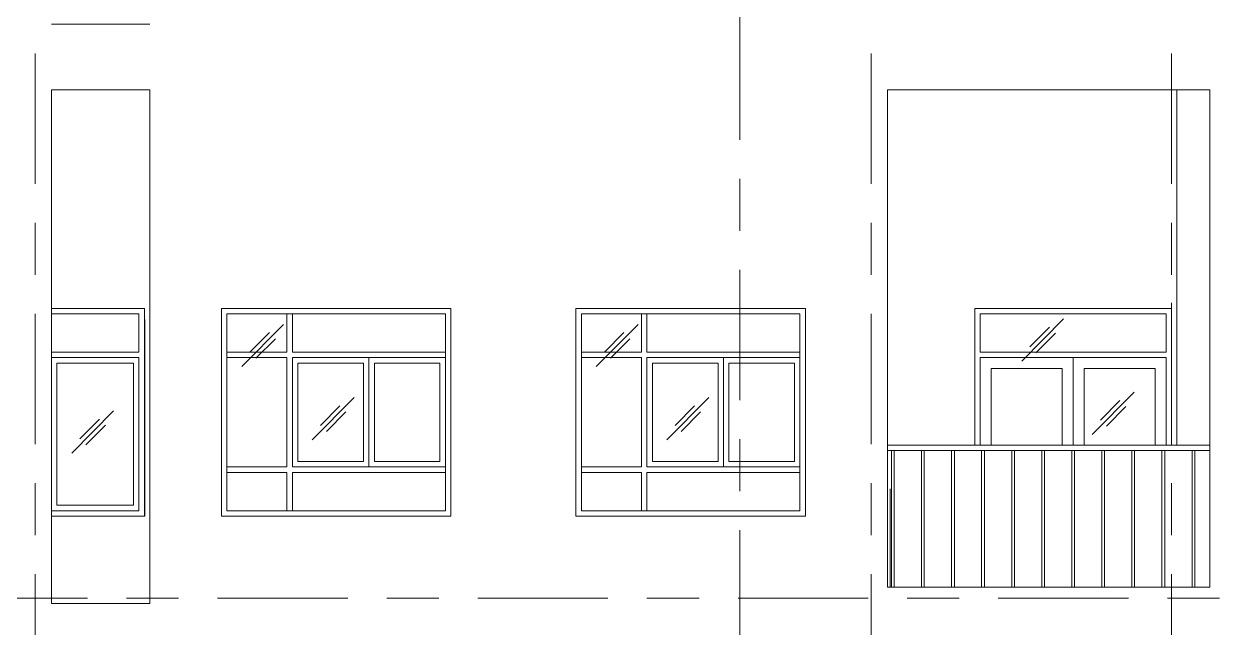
# Model space of a CAD drawing. Header units: millimetres. Extents: x -2100 to 124761, y -10432 to 93550.
# Drawn here: x 11350 to 22375, y 81028 to 86550 of the extents above; entities that cross this region are included whole.
import ezdxf
from ezdxf.xclip import XClip

# ---------------------------------------------------------------- set-up
doc = ezdxf.new("R2010")
doc.units = ezdxf.units.MM
doc.header["$XCLIPFRAME"] = 0
doc.linetypes.add('Centre', pattern=[31.749999999999996, 6.349999999999999, -4.7625, 15.875, -4.7625])
for name, color, linetype, lineweight in [('CUA', 31, 'Continuous', 9), ('KINH', 152, 'Continuous', 5), ('NET THAY 1', 41, 'Continuous', 5), ('NET THAY 2', 55, 'Continuous', 5), ('NET-THAY', 2, 'Continuous', 9), ('TRUC', 225, 'Continuous', 5)]:
    doc.layers.add(name, color=color, linetype=linetype, lineweight=lineweight)

# ---------------------------------------------------------------- blocks, each defined once
blk = doc.blocks.new('X-PHONG NGU 2 - X-PHONG NGU 2_Recovery_-1759957-MẶT ĐỨNG TRỤC A-Q')
at = {"layer": 'CUA'}
for p, q in [((3653.386837741483, 84100.0000000003), (3653.386837741483, 82200.0000000003)), ((5753.386837741482, 84100.0000000003), (3653.386837741483, 84100.0000000003)), ((3703.386837741483, 84050.00000000029), (5703.386837741483, 84050.00000000029)), ((3703.386837741483, 82250.00000000029), (3703.386837741483, 84050.00000000029)), ((4303.386837741483, 84050.00000000029), (4253.386837741482, 84050.00000000029)), ((4253.386837741482, 84050.00000000029), (4253.386837741482, 83700.0000000003)), ((4303.386837741483, 83700.0000000003), (4303.386837741483, 84050.00000000029)), ((5703.386837741483, 84050.00000000029), (5703.386837741483, 82250.00000000029)), ((5753.386837741482, 82200.0000000003), (5753.386837741482, 84100.0000000003)), ((4253.386837741483, 83700.0000000003), (3703.386837741483, 83700.0000000003)), ((3703.386837741483, 83700.0000000003), (3703.386837741483, 83650.0000000003)), ((5703.386837741465, 83700.0000000003), (4303.386837741483, 83700.0000000003)), ((5703.386837741465, 83650.0000000003), (5703.386837741465, 83700.0000000003)), ((3703.386837741483, 83650.0000000003), (4253.386837741483, 83650.0000000003)), ((4253.386837741482, 83650.0000000003), (4253.386837741482, 82650.0000000003)), ((5003.386837741471, 83650.0000000003), (4303.386837741481, 83650.0000000003)), ((4303.386837741481, 83650.0000000003), (4303.386837741481, 82650.0000000003)), ((4303.386837741483, 82650.0000000003), (4303.386837741483, 83650.0000000003)), ((4303.386837741483, 83650.0000000003), (5703.386837741465, 83650.0000000003)), ((4353.386837741481, 82700.00000000029), (4353.386837741481, 83600.00000000029)), ((4353.386837741481, 83600.00000000029), (4953.38683774147, 83600.00000000029)), ((4953.38683774147, 83600.00000000029), (4953.38683774147, 82700.00000000029)), ((5003.386837741471, 82650.0000000003), (5003.386837741471, 83650.0000000003)), ((5053.386837741463, 83600.00000000029), (5653.386837741452, 83600.00000000029)), ((5053.386837741465, 82700.00000000029), (5053.386837741463, 83600.00000000029)), ((5653.386837741452, 83600.00000000029), (5653.386837741456, 82700.00000000029)), ((4953.38683774147, 82700.00000000029), (4353.386837741481, 82700.00000000029)), ((5653.386837741456, 82700.00000000029), (5053.386837741465, 82700.00000000029)), ((4253.386837741482, 82650.0000000003), (3703.386837741483, 82650.0000000003)), ((3703.386837741483, 82650.0000000003), (3703.386837741483, 82600.00000000029)), ((3703.386837741483, 82600.00000000029), (4253.386837741482, 82600.00000000029)), ((4253.386837741482, 82600.00000000029), (4253.386837741482, 82250.00000000029)), ((4303.386837741481, 82650.0000000003), (5003.386837741471, 82650.0000000003)), ((5703.386837741483, 82650.0000000003), (4303.386837741483, 82650.0000000003)), ((4303.386837741483, 82250.00000000029), (4303.386837741483, 82600.00000000029)), ((4303.386837741483, 82600.00000000029), (5703.386837741483, 82600.00000000029)), ((5703.386837741483, 82600.00000000029), (5703.386837741483, 82650.0000000003)), ((5703.386837741483, 82250.00000000029), (3703.386837741483, 82250.00000000029)), ((4253.386837741482, 82250.00000000029), (4303.386837741483, 82250.00000000029)), ((3653.386837741483, 82200.0000000003), (5753.386837741482, 82200.0000000003))]:
    blk.add_line(p, q, dxfattribs=at)
blk = doc.blocks.new('X-PHONG NGU 5 - X-PHONG NGU 900-1424748-MẶT ĐỨNG TRỤC A-Q')
at = {"layer": 'CUA'}
for p, q in [((12453.41561917484, 84000.00000000029), (11599.93651796295, 84000.00000000029)), ((11603.41561917484, 83950.00000000028), (11603.41561917484, 83600.00000000026)), ((11603.41561917484, 83950.00000000028), (12403.41561917484, 83950.00000000028)), ((11603.41561917485, 83600.00000000026), (11603.41561917484, 83950.00000000028)), ((12403.41561917484, 83600.00000000026), (12403.41561917484, 83950.00000000028)), ((12453.41561917486, 82100.0000000003), (12453.41561917484, 84000.00000000029)), ((11603.41561917486, 82150.00000000032), (11603.41561917485, 83550.00000000029)), ((11603.41561917485, 83550.00000000029), (12403.41561917484, 83550.00000000029)), ((11653.41561917485, 83500.00000000029), (11653.41561917487, 82200.00000000032)), ((11653.41561917485, 83500.00000000029), (12353.41561917484, 83500.00000000029)), ((12353.41561917486, 82200.00000000032), (12353.41561917484, 83500.00000000029)), ((12403.41561917484, 83550.00000000029), (12403.41561917486, 82150.00000000032)), ((12403.41561917486, 82150.00000000032), (11603.41561917486, 82150.00000000032)), ((11653.41561917487, 82200.00000000032), (12353.41561917486, 82200.00000000032)), ((11599.93651796297, 82100.0000000003), (12453.41561917486, 82100.0000000003))]:
    blk.add_line(p, q, dxfattribs=at)
blk.add_lwpolyline([(12403.41561917484, 83600.00000000026), (11603.41561917484, 83600.00000000026)], dxfattribs=at)
blk = doc.blocks.new('CUA LO GIA _LUA_ - CUA LO GIA 1800-V64-MẶT ĐỨNG TRỤC A-Q')
at = {"layer": 'CUA'}
for p, q in [((33949.93651796401, 87450.00000000036), (33949.93651796401, 88649.99999999927)), ((35699.93651796401, 88649.99999999927), (33999.93651796401, 88649.99999999927)), ((35749.93651796401, 88649.99999999927), (35749.93651796401, 87450.00000000036)), ((34849.93651796401, 88599.99999999929), (33999.93651796401, 88599.99999999929)), ((33999.93651796401, 87450.00000000036), (33999.93651796401, 88599.99999999929)), ((33999.93651796401, 88599.99999999929), (33999.93651796401, 87450.00000000036)), ((33999.93651796401, 88599.99999999929), (35699.93651796401, 88599.99999999929)), ((34849.93651796401, 88599.99999999929), (34849.93651796401, 87450.00000000036)), ((35699.93651796401, 87450.00000000036), (35699.93651796401, 88599.99999999929)), ((34099.93651796401, 88499.99999999927), (34099.93651796401, 87450.00000000036)), ((34099.93651796401, 88499.99999999927), (34749.93651796401, 88499.99999999927)), ((34749.93651796401, 87450.00000000036), (34749.93651796401, 88499.99999999927)), ((34949.93651796401, 88499.99999999927), (35599.93651796401, 88499.99999999927)), ((34949.93651796401, 88499.99999999927), (34949.93651796401, 87450.00000000036)), ((35599.93651796401, 87450.00000000036), (35599.93651796401, 88499.99999999927)), ((34521.89689725388, 87602.44499649668), (34328.71173199607, 87654.20880551718)), ((35177.97613867414, 87602.44499649668), (35371.16130393195, 87654.20880551718)), ((34181.89689725388, 87602.44499649668), (34287.65080350586, 87602.44499649668)), ((34312.65080350586, 87602.44499649668), (34521.89689725388, 87602.44499649668)), ((35387.65080350585, 87602.44499649668), (35177.97613867414, 87602.44499649668)), ((35517.97613867414, 87602.44499649668), (35412.65080350586, 87602.44499649668)), ((33949.93651796401, 86500.0000000003), (33949.93651796401, 87400.00000000036)), ((33999.93651796401, 86500.0000000003), (33999.93651796401, 87400.00000000036)), ((33999.93651796401, 87400.00000000036), (33999.93651796401, 86500.0000000003)), ((34099.93651796401, 87400.00000000036), (34099.93651796401, 86550.0000000003)), ((34749.93651796401, 86550.0000000003), (34749.93651796401, 87400.00000000036)), ((34949.93651796401, 87400.00000000036), (34949.93651796401, 86550.0000000003)), ((35599.93651796401, 86550.0000000003), (35599.93651796401, 87400.00000000036)), ((35699.93651796401, 86500.0000000003), (35699.93651796401, 87400.00000000036)), ((35749.93651796401, 87400.00000000036), (35749.93651796401, 86500.0000000003)), ((34099.93651796401, 86550.0000000003), (34287.65080350585, 86550.0000000003)), ((34312.65080350585, 86550.0000000003), (34562.65080350585, 86550.0000000003)), ((34587.65080350585, 86550.0000000003), (34749.93651796401, 86550.0000000003)), ((34949.93651796401, 86550.0000000003), (35112.65080350585, 86550.0000000003)), ((35137.65080350585, 86550.0000000003), (35387.65080350585, 86550.0000000003)), ((35412.65080350585, 86550.0000000003), (35599.93651796401, 86550.0000000003))]:
    blk.add_line(p, q, dxfattribs=at)
for points in [[(35749.93651796401, 88649.99999999927), (35749.93651796401, 89049.99999999929), (33949.93651796401, 89049.99999999929), (33949.93651796401, 88649.99999999927)], [(33999.93651796401, 88649.99999999927), (33999.93651796401, 88999.99999999929), (35699.93651796401, 88999.99999999929), (35699.93651796401, 88649.99999999927)]]:
    blk.add_lwpolyline(points, dxfattribs=at)
blk = doc.blocks.new('Railing - 25mm-1425477-MẶT ĐỨNG TRỤC A-Q')
at = {"layer": 'NET THAY 2'}
for p, q in [((30037.43651796353, 86700.00000000036), (30037.43651796353, 87950.00000000038)), ((30062.43651796354, 87950.00000000038), (30062.43651796354, 86700.00000000036))]:
    blk.add_line(p, q, dxfattribs=at)
blk = doc.blocks.new('Railing - 25mm-V61-MẶT ĐỨNG TRỤC A-Q')
at = {"layer": 'NET THAY 2'}
blk.add_line((30024.93453355518, 87600.00000000038), (30024.93453355518, 86700.00000000036), dxfattribs=at)

msp = doc.modelspace()

# ---------------------------------------------------------------- hatches: boundary and pattern name
at = {"layer": 'KINH'}
h = msp.add_hatch(dxfattribs=at)
h.set_pattern_fill('FP_11', color=256, angle=180, style=0, pattern_type=2)
h.set_pattern_definition([(225.204, (28361.71304164504, 95248.44499999958), (-0.002376607802851696, -2031.999482379696), [252.695, -2610.806]), (225.204, (28416.49604164504, 95193.26999999958), (-0.002376607802851696, -2031.999482379696), [252.695, -2610.806]), (225.204, (28491.82204164503, 95324.30999999959), (-0.002376607802851696, -2031.999482379696), [544.2669999999999, -2319.235]), (225.204, (29733.66504164504, 93887.00499999958), (-0.002376607802851696, -2031.999482379696), [252.695, -2610.806]), (225.204, (29788.44804164503, 93831.8299999996), (-0.002376607802851696, -2031.999482379696), [252.695, -2610.806]), (225.204, (29863.77504164504, 93962.86999999959), (-0.002376607802851696, -2031.999482379696), [544.2669999999999, -2319.235])])
h.paths.add_polyline_path([(13141.64063611465, 83949.99999999937), (13155.09095589244, 82049.99999999937), (15255.09095589244, 82049.99999999917), (15241.64063611465, 83949.99999999919)])
h = msp.add_hatch(dxfattribs=at)
h.set_pattern_fill('FP_11', color=256, angle=180, style=0, pattern_type=2)
h.set_pattern_definition([(225.204, (31606.55860371617, 95248.44499999958), (-0.002376607802851696, -2031.999482379696), [252.695, -2610.806]), (225.204, (31661.34160371617, 95193.26999999958), (-0.002376607802851696, -2031.999482379696), [252.695, -2610.806]), (225.204, (31736.66760371617, 95324.30999999959), (-0.002376607802851696, -2031.999482379696), [544.2669999999999, -2319.235]), (225.204, (32978.51060371617, 93887.00499999958), (-0.002376607802851696, -2031.999482379696), [252.695, -2610.806]), (225.204, (33033.29360371616, 93831.8299999996), (-0.002376607802851696, -2031.999482379696), [252.695, -2610.806]), (225.204, (33108.62060371617, 93962.86999999959), (-0.002376607802851696, -2031.999482379696), [544.2669999999999, -2319.235])])
h.paths.add_polyline_path([(16386.48619818578, 83949.99999999937), (16399.93651796357, 82049.99999999937), (18499.93651796357, 82049.99999999917), (18486.48619818578, 83949.99999999919)])
h = msp.add_hatch(dxfattribs=at)
h.set_pattern_fill('FP_11', color=256, angle=180, style=0, pattern_type=2)
h.set_pattern_definition([(225.204, (35499.91280733416, 95298.44500000063), (-0.002376607802851696, -2031.999482379696), [252.695, -2610.806]), (225.204, (35554.69580733415, 95243.27000000063), (-0.002376607802851696, -2031.999482379696), [252.695, -2610.806]), (225.204, (35630.02180733415, 95374.31000000064), (-0.002376607802851696, -2031.999482379696), [544.2669999999999, -2319.235]), (225.204, (36871.86480733415, 93937.00500000063), (-0.002376607802851696, -2031.999482379696), [252.695, -2610.806]), (225.204, (36926.64780733414, 93881.83000000064), (-0.002376607802851696, -2031.999482379696), [252.695, -2610.806]), (225.204, (37001.97480733415, 94012.87000000064), (-0.002376607802851696, -2031.999482379696), [544.2669999999999, -2319.235])])
h.paths.add_polyline_path([(20279.84040180377, 84000.00000000042), (20289.92814163712, 82700.00000000048), (22096.65330152601, 82700.00000000028), (22086.56556169267, 84000.00000000023)])
h = msp.add_hatch(dxfattribs=at)
h.set_pattern_fill('FP_11', color=256, angle=180, style=0, pattern_type=2)
h.set_pattern_definition([(225.204, (26806.55860371557, 94457.90985534359), (-0.002376607802851696, -2031.999482379696), [252.695, -2610.806]), (225.204, (26861.34160371557, 94402.73485534359), (-0.002376607802851696, -2031.999482379696), [252.695, -2610.806]), (225.204, (26936.66760371556, 94533.7748553436), (-0.002376607802851696, -2031.999482379696), [544.2669999999999, -2319.235]), (225.204, (28178.51060371556, 93096.46985534359), (-0.002376607802851696, -2031.999482379696), [252.695, -2610.806]), (225.204, (28233.29360371556, 93041.2948553436), (-0.002376607802851696, -2031.999482379696), [252.695, -2610.806]), (225.204, (28308.62060371556, 93172.3348553436), (-0.002376607802851696, -2031.999482379696), [544.2669999999999, -2319.235])])
h.paths.add_polyline_path([(11586.48619818518, 83309.46485534332), (11599.93651796297, 81509.46485534338), (12403.41561917485, 81509.46485534328), (12403.41561917484, 83309.46485534313)])

# ---------------------------------------------------------------- linework, layer by layer
at = {"layer": 'NET THAY 1'}
for p, q in [((22199.93651796353, 82700.00000000038), (19249.93651796382, 82700.00000000038)), ((19249.93651796382, 82650.00000000038), (22199.93651796353, 82650.00000000038))]:
    msp.add_line(p, q, dxfattribs=at)
at = {"layer": 'NET-THAY'}
for p, q in [((11599.93651796336, 86549.99999999923), (12499.93651796508, 86549.99999999923)), ((11599.93651796337, 81249.99999999921), (11599.93651796337, 85949.99999999814)), ((12499.93651796352, 81250.0000000003), (12499.93651796352, 85949.99999999923)), ((22199.93651796354, 85949.99999999923), (19249.93651796382, 85949.99999999923)), ((19249.93651796382, 85949.99999999923), (19249.93651796382, 81400.0000000003)), ((21899.93651796354, 82700.00000000038), (21899.93651796354, 85949.99999999923)), ((22199.93651796353, 85949.99999999923), (22199.93651796353, 81400.0000000003)), ((13155.09095589238, 82049.99999999927), (13155.09095589238, 83949.99999999927)), ((13155.09095589238, 83949.99999999927), (15255.09095589238, 83949.99999999927)), ((15255.09095589238, 83949.99999999927), (15255.09095589238, 82049.99999999927)), ((16399.93651796353, 82049.99999999927), (16399.93651796353, 83949.99999999927)), ((16399.93651796353, 83949.99999999927), (18499.93651796353, 83949.99999999927)), ((18499.93651796353, 83949.99999999927), (18499.93651796353, 82049.99999999927)), ((21849.93651796354, 84000.0000000003), (21849.93651796354, 82700.00000000038)), ((12453.41561917486, 83849.9999999993), (12453.41561917486, 82049.99999999929)), ((12453.41561917486, 82049.99999999929), (11599.93651796297, 82049.99999999929)), ((15255.09095589238, 82049.99999999927), (13155.09095589238, 82049.99999999927)), ((18499.93651796353, 82049.99999999927), (16399.93651796353, 82049.99999999927)), ((22199.93651796353, 81400.0000000003), (19249.93651796382, 81400.0000000003)), ((11599.93651796337, 81249.99999999921), (12499.93651796516, 81249.99999999921))]:
    msp.add_line(p, q, dxfattribs=at)
msp.add_lwpolyline([(12499.93651796352, 85949.99999999923), (11599.93651796297, 85949.99999999923)], dxfattribs=at)
at = {"layer": 'TRUC', "linetype": 'Centre', "ltscale": 75}
for p, q in [((11449.93651796182, -3849.293645384696), (11449.93651796182, 93540.40173060042)), ((17899.93651796273, -5827.823086672958), (17899.93651796273, 93540.40173060042)), ((19099.93651796267, -3849.293645384696), (19099.93651796267, 93540.40173060042)), ((21849.93651796219, -3849.293645384696), (21849.93651796219, 93540.40173060042)), ((-2000.063482037755, 81300.00000000146), (44599.93651796341, 81300.00000000112))]:
    msp.add_line(p, q, dxfattribs=at)

# ---------------------------------------------------------------- block references
for name, p in [('Railing - 25mm-1425477-MẶT ĐỨNG TRỤC A-Q', (-10749.99801559137, -5300)), ('Railing - 25mm-1425477-MẶT ĐỨNG TRỤC A-Q', (-10474.99801559137, -5300)), ('Railing - 25mm-1425477-MẶT ĐỨNG TRỤC A-Q', (-10199.99801559137, -5300)), ('Railing - 25mm-1425477-MẶT ĐỨNG TRỤC A-Q', (-9924.998015591367, -5300)), ('Railing - 25mm-1425477-MẶT ĐỨNG TRỤC A-Q', (-9649.998015591369, -5300)), ('Railing - 25mm-1425477-MẶT ĐỨNG TRỤC A-Q', (-9374.998015591365, -5300)), ('Railing - 25mm-1425477-MẶT ĐỨNG TRỤC A-Q', (-9099.998015591367, -5300)), ('Railing - 25mm-1425477-MẶT ĐỨNG TRỤC A-Q', (-8824.998015591365, -5300)), ('Railing - 25mm-1425477-MẶT ĐỨNG TRỤC A-Q', (-8549.998015591367, -5300)), ('Railing - 25mm-1425477-MẶT ĐỨNG TRỤC A-Q', (-8274.998015591365, -5300)), ('Railing - 25mm-1425477-MẶT ĐỨNG TRỤC A-Q', (-7999.998015591362, -5300)), ('Railing - 25mm-V61-MẶT ĐỨNG TRỤC A-Q', (-10749.99801559137, -5300))]:
    msp.add_blockref(name, p)
at = {"layer": 'CUA'}
for name, p in [('X-PHONG NGU 5 - X-PHONG NGU 900-1424748-MẶT ĐỨNG TRỤC A-Q', (-2.999999999996362, -50.00000000101863)), ('X-PHONG NGU 2 - X-PHONG NGU 2_Recovery_-1759957-MẶT ĐỨNG TRỤC A-Q', (9501.704118150956, -150.0000000010332)), ('X-PHONG NGU 2 - X-PHONG NGU 2_Recovery_-1759957-MẶT ĐỨNG TRỤC A-Q', (12746.54968022209, -150.0000000010332))]:
    msp.add_blockref(name, p, dxfattribs=at)
ref = msp.add_blockref('CUA LO GIA _LUA_ - CUA LO GIA 1800-V64-MẶT ĐỨNG TRỤC A-Q', (-13900.00000000046, -5100), dxfattribs=at)
XClip(ref).set_block_clipping_path([(33949.93651796401, 87800.00000000038), (35749.93651796401, 89049.99999999929)])

doc.saveas('drawing.dxf')
